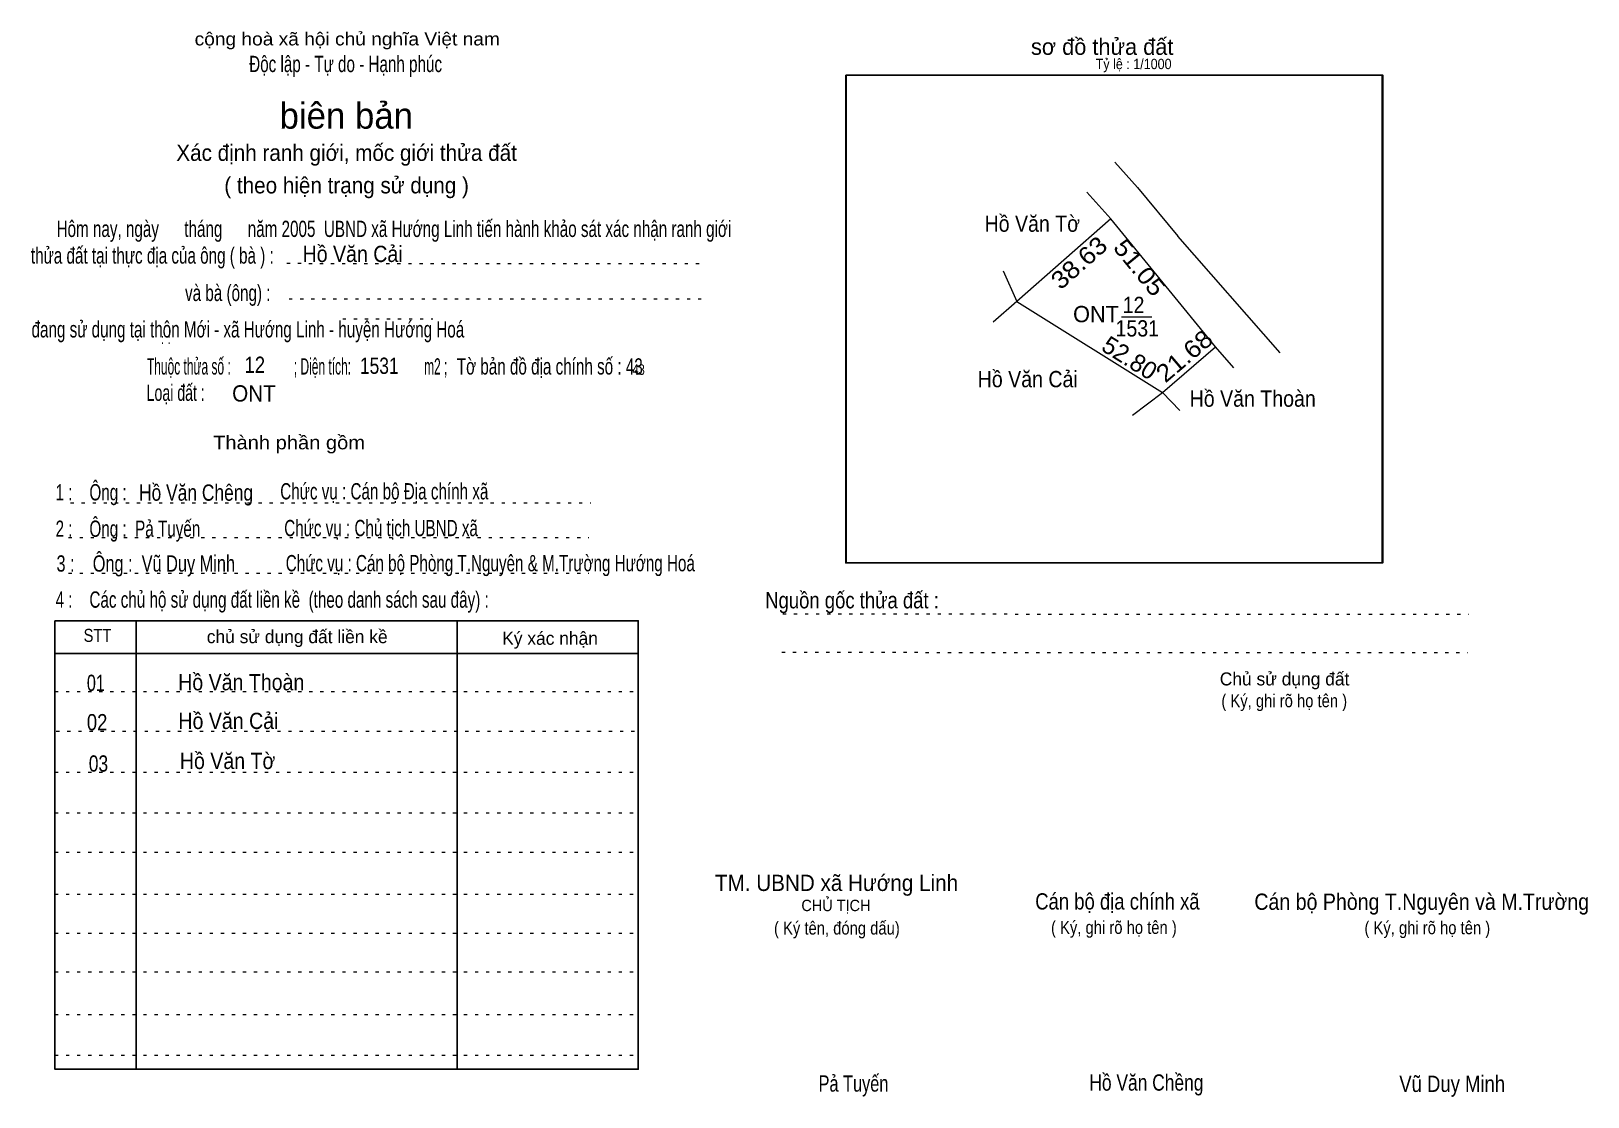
# Model space of a CAD drawing. Header units: centimetres. Extents: x -1.5 to 46.4, y -3.9 to 28.9.
import ezdxf
from ezdxf.enums import TextEntityAlignment as Align

# ---------------------------------------------------------------- set-up
doc = ezdxf.new("R2010")
doc.units = ezdxf.units.CM
doc.header["$LTSCALE"] = 0.2
doc.linetypes.add('DOTTED', pattern=[1.5, 0.3, -1.2])
for name, color, linetype in [('1', 7, 'Continuous'), ('16', 7, 'Continuous'), ('34', 7, 'Continuous'), ('51', 7, 'Continuous')]:
    doc.layers.add(name, color=color, linetype=linetype)
for name, color, linetype, lineweight in [('15', 7, 'Continuous', 13), ('2', 7, 'Continuous', 25), ('22', 7, 'Continuous', 13), ('5', 7, 'DOTTED', 13)]:
    doc.layers.add(name, color=color, linetype=linetype, lineweight=lineweight)

msp = doc.modelspace()

# ---------------------------------------------------------------- linework, layer by layer
at = {"layer": '15'}
msp.add_line((32.04, 20.08), (32.98, 20.08), dxfattribs=at)
at = {"layer": '2'}
msp.add_lwpolyline([(23.56, 27.52), (40.06, 27.52), (40.06, 12.52), (23.56, 12.52)], close=True, dxfattribs=at)
at = {"layer": '22'}
for p, q in [((31.84, 24.84), (32.54, 24.06)), ((32.54, 24.06), (33.78, 22.56)), ((31.72, 23.1), (30.98, 23.92)), ((36.92, 18.98), (33.78, 22.56)), ((28.4, 21.5), (28.82, 20.56)), ((35.5, 18.52), (34.94, 19.16)), ((32.38, 17.06), (33.3, 17.76)), ((33.84, 17.2), (33.3, 17.76))]:
    msp.add_line(p, q, dxfattribs=at)
for points in [[(34.94, 19.16), (31.72, 23.1), (28.82, 20.56), (28.1, 19.92)], [(28.82, 20.56), (33.3, 17.76), (34.94, 19.16)]]:
    msp.add_lwpolyline(points, dxfattribs=at)
msp.add_lwpolyline([(34.94, 19.16), (31.72, 23.1), (28.82, 20.56), (33.3, 17.76)], close=True, dxfattribs=at)
at = {"layer": '5'}
for p, q in [((6.37, 21.73), (19.21, 21.72)), ((6.44, 20.64), (19.25, 20.64)), ((8.09, 20.02), (10.86, 20.02)), ((-0.28, 14.36), (15.72, 14.36)), ((-0.34, 13.3), (15.66, 13.3)), ((-0.34, 12.2), (15.66, 12.2)), ((21.63, 10.95), (42.72, 10.94)), ((21.6, 9.77), (42.69, 9.76)), ((-0.76, 8.56), (17.18, 8.56)), ((-0.72, 7.34), (17.22, 7.34)), ((-0.76, 6.08), (17.18, 6.08)), ((-0.76, 4.83), (17.18, 4.83)), ((-0.76, 3.62), (17.18, 3.62)), ((-0.76, 2.33), (17.18, 2.33)), ((-0.76, 1.13), (17.18, 1.13)), ((-0.76, -0.06), (17.18, -0.06)), ((-0.76, -1.37), (17.18, -1.37)), ((-0.76, -2.62), (17.18, -2.62))]:
    msp.add_line(p, q, dxfattribs=at)
at = {"layer": '5', "linetype": 'Continuous', "lineweight": 25}
for p, q in [((1.74, 10.74), (1.74, -3.05)), ((11.61, 10.74), (11.61, -3.05)), ((-0.76, 9.73), (17.18, 9.73))]:
    msp.add_line(p, q, dxfattribs=at)
for points in [[(23.58, 27.52), (40.08, 27.52), (40.08, 12.52), (23.58, 12.52)], [(-0.76, 10.74), (17.18, 10.74), (17.18, -3.05), (-0.76, -3.05)]]:
    msp.add_lwpolyline(points, close=True, dxfattribs=at)

# ---------------------------------------------------------------- texts
at = {"layer": '1'}
for s, width, p in [('01', 0.75, (0.22, 8.58)), ('02', 0.85, (0.22, 7.37)), ('03', 0.8, (0.28, 6.1))]:
    msp.add_text(s, height=0.5, dxfattribs=dict(at, width=width)).set_placement(p)
at = {"layer": '15', "width": 0.9}
for s, p in [('12', (32.08, 20.2)), ('1531', (31.86, 19.48))]:
    msp.add_text(s, height=0.4999, dxfattribs=at).set_placement(p)
at = {"layer": '16', "width": 0.9}
for s, p in [('Hồ Văn Tờ', (29.3, 22.7)), ('Hồ Văn Cải', (8.395, 21.77)), ('Hồ Văn Cải', (29.16, 17.92)), ('Hồ Văn Thoàn', (36.08, 17.32)), ('Hồ Văn Thoàn', (4.97, 8.6)), ('Hồ Văn Cải', (4.575, 7.41)), ('Hồ Văn Tờ', (4.55, 6.18))]:
    msp.add_text(s, height=0.4999, dxfattribs=at).set_placement(p, align=Align.CENTER)
at = {"layer": '22'}
msp.add_text('ONT', height=0.4999, dxfattribs=at).set_placement((31.26, 19.92), align=Align.CENTER)
at = {"layer": '34'}
for s, height, width, p in [(': : ', 0.32, 0.85, (2.5, 19.25)), ('12', 0.5, 0.85, (5.07, 18.36)), ('1531', 0.5, 0.8, (8.62, 18.33)), ('43', 0.32, 0.8, (17, 18.3)), ('ONT', 0.5, 0.95, (4.69, 17.48))]:
    msp.add_text(s, height=height, dxfattribs=dict(at, width=width)).set_placement(p)
at = {"layer": '5'}
for s, height, width, p in [('cộng hoà xã hội chủ nghĩa Việt nam', 0.4, 1.1, (8.23, 28.43)), ('Độc lập - Tự do - Hạnh phúc', 0.5, 0.7, (8.18, 27.61)), ('Xác định ranh giới, mốc giới thửa đất', 0.5, 0.95, (8.21, 24.88)), ('( theo hiện trạng sử dụng )', 0.5, 0.95, (8.21, 23.88)), ('Thành phần gồm', 0.42, 1.1, (6.44, 16.01)), ('Hồ Văn Chêng', 0.5, 0.8, (3.58, 14.43)), ('Chức vụ : Cán bộ Địa chính xã', 0.5, 0.7, (9.37, 14.47)), ('Chức vụ : Chủ tịch UBND xã', 0.5, 0.7, (9.27, 13.34)), ('Chức vụ : Cán bộ Phòng T.Nguyên & M.Trường Hướng Hoá', 0.5, 0.7, (12.63, 12.26)), ('    Nguồn gốc thửa đất :', 0.5, 0.85, (23.44, 11.12)), ('( Ký, ghi rõ họ tên )', 0.4, 0.85, (37.05, 8.08)), ('CHỦ TỊCH', 0.35, 0.95, (23.26, 1.81)), ('( Ký tên, đóng dấu)', 0.4, 0.85, (23.29, 1.09)), ('( Ký, ghi rõ họ tên )', 0.4, 0.85, (31.81, 1.11)), ('( Ký, ghi rõ họ tên )', 0.4, 0.85, (41.45, 1.1)), ('Pả Tuyến', 0.5, 0.75, (23.8, -3.74)), ('Hồ Văn Chềng', 0.5, 0.8, (32.81, -3.71)), ('Vũ Duy Minh', 0.5, 0.85, (42.215, -3.75))]:
    msp.add_text(s, height=height, dxfattribs=dict(at, width=width)).set_placement(p, align=Align.CENTER)
msp.add_text('sơ đồ thửa đất', height=0.5, dxfattribs=at).set_placement((29.26, 28.14))
for s, height, p in [('biên bản', 0.8, (8.2, 25.87)), ('      chủ sử dụng đất liền kề', 0.4, (6.245, 10.05)), ('   Ký xác nhận', 0.4, (14.245, 10)), ('Chủ sử dụng đất', 0.4, (37.06, 8.75))]:
    msp.add_text(s, height=height, dxfattribs=at).set_placement(p, align=Align.CENTER)
for s, height, width, p in [('   Hôm nay, ngày      tháng      năm 2005  UBND xã Hướng Linh tiến hành khảo sát xác nhận ranh giới ', 0.5, 0.7, (-1.1, 22.54)), ('thửa đất tại thực địa của ông ( bà ) :                                       ', 0.5, 0.7, (-1.5, 21.72)), ('                                     và bà (ông) :', 0.5, 0.7, (-1.57, 20.57)), (' đang sử dụng tại thôn Mới - xã Hướng Linh - huyện Hướng Hoá', 0.5, 0.7, (-1.61, 19.45)), ('Thuộc thửa số :                   ; Diện tích:                      m2 ;                                            ', 0.5, 0.55, (2.07, 18.31)), ('Tờ bản đồ địa chính số : 43', 0.5, 0.7, (11.6, 18.31)), ('Loại đất :  ', 0.5, 0.65, (2.06, 17.5)), ('    1 :    Ông :                                                        ', 0.5, 0.7, (-1.26, 14.44)), ('    2 :    Ông :  Pả Tuyến', 0.5, 0.7, (-1.26, 13.32)), ('    3 :    Ông :  Vũ Duy Minh', 0.5, 0.75, (-1.27, 12.25)), ('    4 :    Các chủ hộ sử dụng đất liền kề  (theo danh sách sau đây) :', 0.5, 0.7, (-1.26, 11.14)), ('STT', 0.4, 0.85, (0.12, 10.09)), ('TM. UBND xã Hướng Linh', 0.5, 0.95, (19.54, 2.43)), ('Cán bộ địa chính xã  ', 0.5, 0.85, (29.39, 1.86)), ('Cán bộ Phòng T.Nguyên và M.Trường', 0.5, 0.9, (36.13, 1.85))]:
    msp.add_text(s, height=height, dxfattribs=dict(at, width=width)).set_placement(p)
at = {"layer": '51', "width": 0.9}
msp.add_text('Tỷ lệ : 1/1000', height=0.32, dxfattribs=at).set_placement((31.25, 27.7))
at = {"layer": '51', "width": 1.1}
for s, height, rotation, p in [('38.63', 0.54, 41.452, (30.9163, 21.548)), ('51.05', 0.54, 309.293, (32.3893, 21.431)), ('21.68', 0.5398, 40.398, (34.1501, 18.6753))]:
    msp.add_text(s, height=height, rotation=rotation, dxfattribs=at).set_placement(p, align=Align.CENTER)
at = {"layer": '51'}
msp.add_text('52.80', height=0.54, rotation=327.987, dxfattribs=at).set_placement((32.1519, 18.5924), align=Align.CENTER)

doc.saveas('drawing.dxf')
